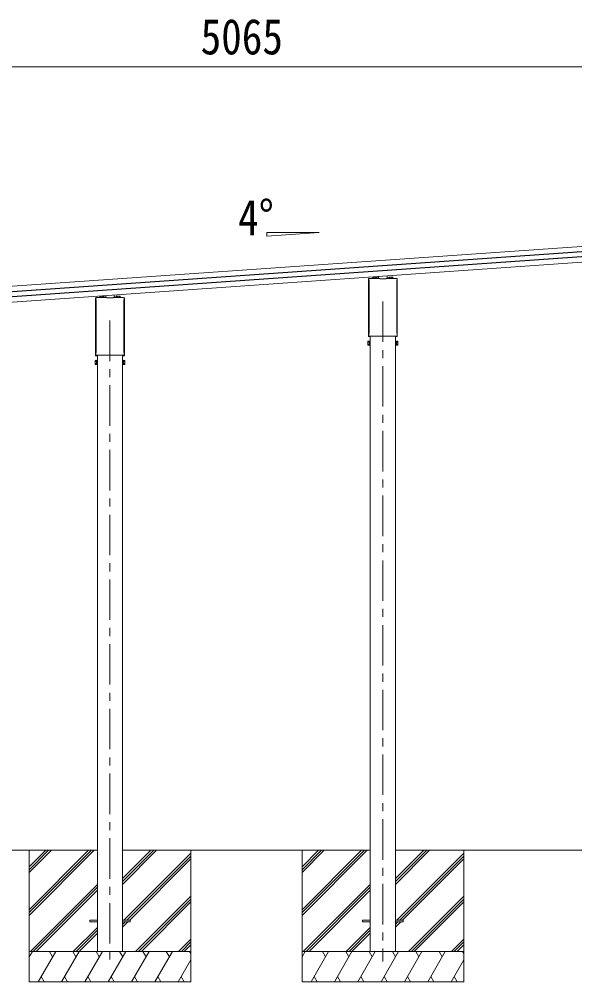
# Model space of a CAD drawing. Units: millimetres at full size, sheet at 1:40; details may follow other scales. Extents: x -11243 to 11243, y -7760 to 7760.
# Drawn here: x 4374 to 7122, y -5372 to -613 of the extents above; entities that cross this region are included whole.
import ezdxf
from ezdxf.enums import TextEntityAlignment as Align

# ---------------------------------------------------------------- set-up
doc = ezdxf.new("R2010")
doc.units = ezdxf.units.MM
doc.header["$LTSCALE"] = 40
doc.linetypes.add('CHAIN1', pattern=[8, 5, -1, 1, -1])
doc.layers.add('0-3_ELV2', color=4, linetype='Continuous', lineweight=9)
doc.layers.add('0-6_OTH_LINE', color=6, linetype='Continuous', lineweight=9)
doc.styles.add('ＭＳ ゴシック', font='')
doc.styles.get('ＭＳ ゴシック').set_extended_font_data('MS Gothic')

msp = doc.modelspace()

# ---------------------------------------------------------------- linework, layer by layer
at = {"layer": '0-3_ELV2'}
for p, q in [((3043.43, -2024.13), (7942.13, -1681.58)), ((3045.24, -2050.03), (7943.95, -1707.48)), ((3045.34, -2051.42), (7944.04, -1708.87)), ((5599.48, -1667.75), (5857.49, -1667.75)), ((5599.48, -1685.79), (5857.49, -1667.75)), ((5599.48, -1667.75), (5599.48, -1685.79)), ((3046.97, -2074.65), (7945.67, -1732.1)), ((3047.06, -2076.06), (7945.77, -1733.51)), ((3048.87, -2101.94), (7947.58, -1759.39)), ((6102.16, -1895.79), (6104.56, -1895.67)), ((6102.16, -1895.79), (6102.16, -2182.18)), ((6102.9, -1903.78), (6102.9, -1899.03)), ((6107.15, -1894.78), (6157.15, -1894.78)), ((6121.38, -1894.78), (6123.34, -1894.68)), ((6124.65, -1888.88), (6123.34, -1889.64)), ((6123.34, -1894.78), (6123.34, -1889.64)), ((6124.65, -1888.88), (6141.65, -1888.88)), ((6128.24, -1894.78), (6128.24, -1889.64)), ((6138.06, -1894.78), (6138.06, -1889.64)), ((6141.65, -1888.88), (6142.97, -1889.64)), ((6142.97, -1894.78), (6142.97, -1889.64)), ((6142.97, -1893.65), (6151.16, -1893.22)), ((6151.16, -1894.78), (6151.16, -1893.22)), ((6152.15, -1894.78), (6152.15, -1884.94)), ((6157.65, -1896.78), (6157.65, -1895.28)), ((6188.65, -1896.78), (6157.65, -1896.78)), ((6188.65, -1895.28), (6188.65, -1896.78)), ((6189.15, -1894.78), (6239.15, -1894.78)), ((6194.15, -1894.78), (6194.15, -1882)), ((6203.34, -1893.65), (6195.15, -1893.22)), ((6195.15, -1894.78), (6195.15, -1893.22)), ((6204.65, -1888.88), (6203.34, -1889.64)), ((6203.34, -1894.78), (6203.34, -1889.64)), ((6221.65, -1888.88), (6204.65, -1888.88)), ((6208.24, -1894.78), (6208.24, -1889.64)), ((6218.06, -1894.78), (6218.06, -1889.64)), ((6221.65, -1888.88), (6222.97, -1889.64)), ((6222.97, -1894.78), (6222.97, -1889.64)), ((6224.93, -1894.78), (6222.97, -1894.68)), ((6244.14, -1895.79), (6241.74, -1895.67)), ((6243.4, -1899.03), (6243.4, -1903.78)), ((6244.15, -1895.79), (6244.15, -2182.18)), ((6104.69, -1907.25), (6104.69, -1907.25)), ((6104.9, -1907.66), (6104.9, -2164.41)), ((6241.4, -2164.41), (6241.4, -1907.66)), ((6241.61, -1907.25), (6241.61, -1907.25)), ((4752.16, -1990.19), (4752.16, -2276.58)), ((4752.17, -1990.19), (4754.57, -1990.07)), ((4752.91, -1998.18), (4752.91, -1993.43)), ((4757.16, -1989.18), (4807.16, -1989.18)), ((4771.38, -1989.18), (4773.34, -1989.08)), ((4774.66, -1983.28), (4773.34, -1984.04)), ((4773.34, -1989.18), (4773.34, -1984.04)), ((4774.66, -1983.28), (4791.66, -1983.28)), ((4778.25, -1989.18), (4778.25, -1984.04)), ((4788.07, -1989.18), (4788.07, -1984.04)), ((4791.66, -1983.28), (4792.97, -1984.04)), ((4792.97, -1989.18), (4792.97, -1984.04)), ((4792.97, -1988.05), (4801.16, -1987.62)), ((4801.16, -1989.18), (4801.16, -1987.62)), ((4802.16, -1989.18), (4802.16, -1979.34)), ((4807.66, -1991.18), (4807.66, -1989.68)), ((4838.66, -1991.18), (4807.66, -1991.18)), ((4838.66, -1989.68), (4838.66, -1991.18)), ((4839.16, -1989.18), (4889.16, -1989.18)), ((4844.16, -1989.18), (4844.16, -1976.4)), ((4853.34, -1988.05), (4845.15, -1987.62)), ((4845.15, -1989.18), (4845.15, -1987.62)), ((4854.66, -1983.28), (4853.34, -1984.04)), ((4853.34, -1989.18), (4853.34, -1984.04)), ((4871.66, -1983.28), (4854.66, -1983.28)), ((4858.25, -1989.18), (4858.25, -1984.04)), ((4868.07, -1989.18), (4868.07, -1984.04)), ((4871.66, -1983.28), (4872.97, -1984.04)), ((4872.97, -1989.18), (4872.97, -1984.04)), ((4874.93, -1989.18), (4872.97, -1989.08)), ((4894.15, -1990.19), (4891.75, -1990.07)), ((4893.41, -1993.43), (4893.41, -1998.18)), ((4894.15, -1990.19), (4894.15, -2276.58)), ((4754.7, -2001.65), (4754.7, -2001.65)), ((4754.91, -2002.06), (4754.91, -2258.81)), ((4891.41, -2258.81), (4891.41, -2002.06)), ((4891.62, -2001.65), (4891.62, -2001.65)), ((6102.9, -2176.28), (6102.9, -2168.28)), ((6104.6, -2179.68), (6104.6, -2179.68)), ((6104.69, -2164.82), (6104.69, -2164.82)), ((6104.9, -2179.78), (6104.88, -2179.78)), ((6104.9, -2179.78), (6241.4, -2179.78)), ((6110.65, -2179.78), (6110.65, -5222.49)), ((6235.65, -2179.78), (6235.65, -5222.49)), ((6241.42, -2179.78), (6241.4, -2179.78)), ((6241.61, -2164.82), (6241.61, -2164.82)), ((6243.4, -2168.28), (6243.4, -2176.28)), ((6099.15, -2207.18), (6099.91, -2205.87)), ((6099.15, -2207.18), (6099.15, -2224.18)), ((6099.15, -2224.18), (6099.91, -2225.5)), ((6106.15, -2205.87), (6099.91, -2205.87)), ((6106.15, -2210.78), (6099.91, -2210.78)), ((6106.15, -2220.59), (6099.91, -2220.59)), ((6106.15, -2225.5), (6099.91, -2225.5)), ((6106.15, -2225.5), (6106.15, -2205.87)), ((6106.15, -2206.48), (6108.65, -2206.48)), ((6108.65, -2224.88), (6106.15, -2224.88)), ((6235.65, -2226.18), (6237.65, -2226.18)), ((6240.15, -2206.48), (6237.65, -2206.48)), ((6237.65, -2224.88), (6240.15, -2224.88)), ((6240.15, -2225.5), (6240.15, -2205.87)), ((6240.15, -2205.87), (6246.39, -2205.87)), ((6240.15, -2210.78), (6246.39, -2210.78)), ((6240.15, -2220.59), (6246.39, -2220.59)), ((6240.15, -2225.5), (6246.39, -2225.5)), ((6247.15, -2207.18), (6246.39, -2205.87)), ((6247.15, -2224.18), (6246.39, -2225.5)), ((6247.15, -2207.18), (6247.15, -2224.18)), ((4752.91, -2270.68), (4752.91, -2262.68)), ((4754.61, -2274.08), (4754.61, -2274.08)), ((4754.7, -2259.22), (4754.7, -2259.22)), ((4754.91, -2274.18), (4754.89, -2274.18)), ((4754.91, -2274.18), (4891.41, -2274.18)), ((4760.66, -2274.18), (4760.66, -5222.49)), ((4885.66, -2274.18), (4885.66, -5222.49)), ((4891.43, -2274.18), (4891.41, -2274.18)), ((4891.62, -2259.22), (4891.62, -2259.22)), ((4893.41, -2262.68), (4893.41, -2270.68)), ((4749.16, -2301.58), (4749.92, -2300.27)), ((4749.16, -2301.58), (4749.16, -2318.58)), ((4749.16, -2318.58), (4749.92, -2319.9)), ((4756.16, -2300.27), (4749.92, -2300.27)), ((4756.16, -2305.18), (4749.92, -2305.18)), ((4756.16, -2314.99), (4749.92, -2314.99)), ((4756.16, -2319.9), (4749.92, -2319.9)), ((4756.16, -2319.9), (4756.16, -2300.27)), ((4756.16, -2300.88), (4758.66, -2300.88)), ((4758.66, -2319.28), (4756.16, -2319.28)), ((4885.66, -2320.58), (4887.66, -2320.58)), ((4890.16, -2300.88), (4887.66, -2300.88)), ((4887.66, -2319.28), (4890.16, -2319.28)), ((4890.16, -2319.9), (4890.16, -2300.27)), ((4890.16, -2300.27), (4896.4, -2300.27)), ((4890.16, -2305.18), (4896.4, -2305.18)), ((4890.16, -2314.99), (4896.4, -2314.99)), ((4890.16, -2319.9), (4896.4, -2319.9)), ((4897.16, -2301.58), (4896.4, -2300.27)), ((4897.16, -2318.58), (4896.4, -2319.9)), ((4897.16, -2301.58), (4897.16, -2318.58)), ((4723.16, -5067.99), (4760.66, -5067.99)), ((4723.16, -5067.99), (4723.16, -5076.99)), ((4723.16, -5076.99), (4760.66, -5076.99)), ((4885.66, -5067.99), (4923.16, -5067.99)), ((4885.66, -5076.99), (4923.16, -5076.99)), ((4923.16, -5067.99), (4923.16, -5076.99)), ((6073.15, -5067.99), (6110.65, -5067.99)), ((6073.15, -5067.99), (6073.15, -5076.99)), ((6073.15, -5076.99), (6110.65, -5076.99)), ((6235.65, -5067.99), (6273.15, -5067.99)), ((6235.65, -5076.99), (6273.15, -5076.99)), ((6273.15, -5067.99), (6273.15, -5076.99))]:
    msp.add_line(p, q, dxfattribs=at)
at = {"layer": '0-3_ELV2', "color": 5, "linetype": 'CHAIN1'}
for p, q in [((6173.15, -2008.86), (6173.15, -5273.1)), ((4823.16, -2103.26), (4823.16, -5273.1))]:
    msp.add_line(p, q, dxfattribs=at)
at = {"layer": '0-3_ELV2', "color": 7}
for p, q in [((3535.66, -4722.49), (4760.66, -4722.49)), ((4423.16, -4722.49), (4423.16, -5372.49)), ((4423.16, -5016.66), (4717.34, -4722.49)), ((4423.16, -5030.8), (4731.48, -4722.49)), ((4423.16, -5044.95), (4745.62, -4722.49)), ((4423.16, -4832.82), (4533.49, -4722.49)), ((4423.16, -4818.67), (4519.35, -4722.49)), ((4423.16, -4804.53), (4505.2, -4722.49)), ((4885.66, -4890.82), (5053.99, -4722.49)), ((4885.66, -4876.67), (5039.85, -4722.49)), ((4885.66, -4862.53), (5025.7, -4722.49)), ((4885.66, -4722.49), (6110.65, -4722.49)), ((4892.33, -5067.99), (5223.16, -4737.17)), ((4906.48, -5067.99), (5223.16, -4751.31)), ((5223.16, -4722.49), (5223.16, -5372.49)), ((5773.15, -4722.49), (5773.15, -5372.49)), ((5773.15, -5016.66), (6067.33, -4722.49)), ((5773.15, -5030.8), (6081.47, -4722.49)), ((5773.15, -5044.95), (6095.62, -4722.49)), ((5773.15, -4832.82), (5883.48, -4722.49)), ((5773.15, -4818.67), (5869.34, -4722.49)), ((5773.15, -4804.53), (5855.2, -4722.49)), ((6235.65, -4890.82), (6403.98, -4722.49)), ((6235.65, -4876.67), (6389.84, -4722.49)), ((6235.65, -4862.53), (6375.7, -4722.49)), ((6235.65, -4722.49), (7460.66, -4722.49)), ((6242.33, -5067.99), (6573.15, -4737.17)), ((6256.47, -5067.99), (6573.15, -4751.31)), ((6573.15, -4722.49), (6573.15, -5372.49)), ((4920.62, -5067.99), (5223.16, -4765.45)), ((6270.61, -5067.99), (6573.15, -4765.45)), ((4429.47, -5222.49), (4760.66, -4891.3)), ((5779.46, -5222.49), (6110.65, -4891.3)), ((4443.61, -5222.49), (4760.66, -4905.44)), ((4457.75, -5222.49), (4760.66, -4919.58)), ((4949.97, -5222.49), (5223.16, -4949.3)), ((5793.6, -5222.49), (6110.65, -4905.44)), ((5807.75, -5222.49), (6110.65, -4919.58)), ((6299.96, -5222.49), (6573.15, -4949.3)), ((4964.11, -5222.49), (5223.16, -4963.44)), ((4978.25, -5222.49), (5223.16, -4977.58)), ((6314.1, -5222.49), (6573.15, -4963.44)), ((6328.25, -5222.49), (6573.15, -4977.58)), ((4885.66, -5102.95), (4911.62, -5076.99)), ((4885.66, -5088.8), (4897.48, -5076.99)), ((6235.65, -5102.95), (6261.61, -5076.99)), ((6235.65, -5088.8), (6247.47, -5076.99)), ((4760.66, -5103.43), (4641.6, -5222.49)), ((4655.74, -5222.49), (4760.66, -5117.57)), ((4669.88, -5222.49), (4760.66, -5131.71)), ((6110.65, -5103.43), (5991.59, -5222.49)), ((6005.74, -5222.49), (6110.65, -5117.57)), ((6019.88, -5222.49), (6110.65, -5131.71)), ((5162.1, -5222.49), (5223.16, -5161.43)), ((5176.24, -5222.49), (5223.16, -5175.57)), ((6512.09, -5222.49), (6573.15, -5161.43)), ((6526.24, -5222.49), (6573.15, -5175.57)), ((5223.16, -5222.49), (4423.16, -5222.49)), ((4423.16, -5249.99), (4439.04, -5222.49)), ((4467.9, -5372.49), (4554.51, -5222.49)), ((4539.51, -5248.47), (4524.51, -5222.48)), ((4583.37, -5372.48), (4669.98, -5222.49)), ((4654.98, -5248.47), (4639.97, -5222.49)), ((4698.84, -5372.49), (4785.45, -5222.49)), ((4770.45, -5248.47), (4755.44, -5222.49)), ((4814.31, -5372.49), (4900.92, -5222.49)), ((4885.92, -5248.47), (4870.92, -5222.48)), ((4929.78, -5372.49), (5016.39, -5222.49)), ((5001.39, -5248.47), (4986.39, -5222.49)), ((5045.25, -5372.49), (5131.86, -5222.49)), ((5101.86, -5222.49), (5116.86, -5248.47)), ((5190.38, -5222.49), (5223.16, -5189.71)), ((5217.33, -5222.49), (5223.16, -5232.59)), ((6573.15, -5222.49), (5773.15, -5222.49)), ((5773.15, -5249.99), (5789.03, -5222.49)), ((5817.9, -5372.49), (5904.5, -5222.49)), ((5889.5, -5248.47), (5874.5, -5222.48)), ((5933.37, -5372.48), (6019.97, -5222.49)), ((6004.97, -5248.47), (5989.97, -5222.49)), ((6048.84, -5372.49), (6135.44, -5222.49)), ((6120.44, -5248.47), (6105.44, -5222.49)), ((6164.31, -5372.49), (6250.91, -5222.49)), ((6235.91, -5248.47), (6220.91, -5222.48)), ((6279.78, -5372.49), (6366.38, -5222.49)), ((6351.38, -5248.47), (6336.38, -5222.49)), ((6395.25, -5372.49), (6481.85, -5222.49)), ((6451.85, -5222.49), (6466.85, -5248.47)), ((6540.38, -5222.49), (6573.15, -5189.71)), ((6567.32, -5222.49), (6573.15, -5232.59)), ((5160.72, -5372.49), (5223.16, -5264.35)), ((6510.72, -5372.49), (6573.15, -5264.35)), ((4423.16, -5372.49), (5223.16, -5372.49)), ((4482.9, -5346.51), (4497.9, -5372.49)), ((4598.37, -5346.51), (4613.37, -5372.48)), ((4713.84, -5346.5), (4728.84, -5372.49)), ((4829.31, -5346.51), (4844.31, -5372.49)), ((4944.78, -5346.51), (4959.78, -5372.49)), ((5060.25, -5346.51), (5075.25, -5372.49)), ((5175.72, -5346.51), (5190.72, -5372.49)), ((5773.15, -5372.49), (6573.15, -5372.49)), ((5832.9, -5346.51), (5847.9, -5372.49)), ((5948.37, -5346.51), (5963.37, -5372.48)), ((6063.84, -5346.5), (6078.84, -5372.49)), ((6179.31, -5346.51), (6194.31, -5372.49)), ((6294.78, -5346.51), (6309.78, -5372.49)), ((6410.25, -5346.51), (6425.25, -5372.49)), ((6525.72, -5346.51), (6540.72, -5372.49))]:
    msp.add_line(p, q, dxfattribs=at)
at = {"layer": '0-3_ELV2'}
for points in [[(6106.15, -2179.78), (6106.15, -2180.18), (6108.15, -2180.54), (6108.15, -2182.68), (6102.66, -2182.68)], [(6104.71, -2179.75), (6104.66, -2179.72), (6104.6, -2179.68)], [(6104.88, -2179.78), (6104.72, -2179.75), (6104.71, -2179.75)], [(6240.15, -2179.78), (6240.15, -2180.18), (6238.15, -2180.54), (6238.15, -2182.68), (6243.65, -2182.68)], [(6241.59, -2179.75), (6241.43, -2179.78), (6241.42, -2179.78)], [(6241.7, -2179.68), (6241.7, -2179.68), (6241.59, -2179.75)], [(6237.65, -2226.18), (6237.65, -2205.18), (6235.65, -2205.18)], [(4756.16, -2274.18), (4756.16, -2274.58), (4758.16, -2274.94), (4758.16, -2277.08), (4752.66, -2277.08)], [(4754.72, -2274.15), (4754.66, -2274.12), (4754.61, -2274.08)], [(4754.89, -2274.18), (4754.73, -2274.15), (4754.72, -2274.15)], [(4890.16, -2274.18), (4890.16, -2274.58), (4888.16, -2274.94), (4888.16, -2277.08), (4893.65, -2277.08)], [(4891.6, -2274.15), (4891.44, -2274.18), (4891.43, -2274.18)], [(4891.71, -2274.08), (4891.71, -2274.08), (4891.6, -2274.15)], [(4887.66, -2320.58), (4887.66, -2299.58), (4885.66, -2299.58)]]:
    msp.add_lwpolyline(points, dxfattribs=at)
for points in [[(6108.65, -2226.18), (6108.65, -2205.18), (6110.65, -2205.18), (6110.65, -2226.18)], [(4758.66, -2320.58), (4758.66, -2299.58), (4760.66, -2299.58), (4760.66, -2320.58)]]:
    msp.add_lwpolyline(points, close=True, dxfattribs=at)
for centre, radius, start, end in [((6107.15, -1899.03), 4.25, 90, 180), ((6125.79, -1893.23), 4.34, 55.61572, 124.38421), ((6133.15, -1905.12), 16.24, 72.41201, 107.58792), ((6140.51, -1893.23), 4.34, 55.61572, 124.38421), ((6205.79, -1893.23), 4.34, 55.61579, 124.38428), ((6213.15, -1905.12), 16.24, 72.41208, 107.58799), ((6220.51, -1893.23), 4.34, 55.61579, 124.38428), ((6239.15, -1899.03), 4.25, 0, 90), ((6107.15, -1903.78), 4.25, 180, 234.62358), ((6104.4, -1907.66), 0.5, 0.0463, 54.58271), ((6241.9, -1907.66), 0.5, 125.41729, 179.9537), ((6239.15, -1903.78), 4.25, 305.37642, 0), ((4757.16, -1993.43), 4.25, 90, 180), ((4757.16, -1998.18), 4.25, 180, 234.62358), ((4775.8, -1987.63), 4.34, 55.61572, 124.38421), ((4783.16, -1999.53), 16.24, 72.41201, 107.58792), ((4790.52, -1987.63), 4.34, 55.61572, 124.38421), ((4855.8, -1987.63), 4.34, 55.61579, 124.38428), ((4863.16, -1999.53), 16.24, 72.41208, 107.58799), ((4870.52, -1987.63), 4.34, 55.61579, 124.38428), ((4889.16, -1993.43), 4.25, 0, 90), ((4889.16, -1998.18), 4.25, 305.37642, 0), ((4754.41, -2002.06), 0.5, 0.0463, 54.58271), ((4891.91, -2002.06), 0.5, 125.41729, 179.9537), ((6102.66, -2182.18), 0.5, 180, 270), ((6107.15, -2168.28), 4.25, 125.37642, 180), ((6107.15, -2176.28), 4.25, 180, 233.11111), ((6104.4, -2164.41), 0.5, 305.4181, 359.95288), ((6241.9, -2164.41), 0.5, 180.04713, 234.58188), ((6239.15, -2168.28), 4.25, 0, 54.62358), ((6239.15, -2176.28), 4.25, 306.88889, 0), ((6243.65, -2182.18), 0.5, 270, 0), ((6103.5, -2208.32), 4.34, 145.61575, 214.38425), ((6115.39, -2215.68), 16.24, 162.41205, 197.58795), ((6103.5, -2223.05), 4.34, 145.61575, 214.38425), ((6230.91, -2215.68), 16.24, 342.41205, 17.58795), ((6242.81, -2208.32), 4.34, 325.61575, 34.38425), ((6242.81, -2223.05), 4.34, 325.61575, 34.38425), ((4752.66, -2276.58), 0.5, 180, 270), ((4757.16, -2262.68), 4.25, 125.37642, 180), ((4757.16, -2270.68), 4.25, 180, 233.11111), ((4754.41, -2258.81), 0.5, 305.4181, 359.95288), ((4891.91, -2258.81), 0.5, 180.04713, 234.58188), ((4889.16, -2262.68), 4.25, 0, 54.62358), ((4889.16, -2270.68), 4.25, 306.88889, 0), ((4893.65, -2276.58), 0.5, 270, 0), ((4753.5, -2302.72), 4.34, 145.61575, 214.38425), ((4753.5, -2317.45), 4.34, 145.61575, 214.38425), ((4765.4, -2310.08), 16.24, 162.41205, 197.58795), ((4892.81, -2302.72), 4.34, 325.61575, 34.38425), ((4880.92, -2310.08), 16.24, 342.41205, 17.58795), ((4892.81, -2317.45), 4.34, 325.61575, 34.38425)]:
    msp.add_arc(centre, radius, start, end, dxfattribs=at)
for centre, major_axis, ratio, start_param, end_param in [((6157.21, -1895.22), (0.481, -0.181), 0.828259, 1.9947436, 1.996569), ((6157.15, -1895.28), (0.354, 0.354), 0.999467, 5.4996506, 7.06672), ((6157.21, -1895.22), (-0.181, 0.481), 0.828259, 4.2866163, 4.2884417), ((6189.15, -1895.28), (0.354, -0.354), 0.999467, 2.358058, 3.9251274), ((6189.09, -1895.22), (0.181, 0.481), 0.828259, 1.9947436, 1.996569), ((6189.09, -1895.22), (0.481, 0.181), 0.828259, 1.1450236, 1.146849), ((4807.22, -1989.62), (0.481, -0.181), 0.828259, 1.9947436, 1.996569), ((4807.16, -1989.68), (0.354, 0.354), 0.999467, 5.4996506, 7.06672), ((4807.22, -1989.62), (-0.181, 0.481), 0.828259, 4.2866163, 4.2884417), ((4839.16, -1989.68), (0.354, -0.354), 0.999467, 2.358058, 3.9251274), ((4839.1, -1989.62), (0.181, 0.481), 0.828259, 1.9947436, 1.996569), ((4839.1, -1989.62), (0.481, 0.181), 0.828259, 1.1450236, 1.146849)]:
    msp.add_ellipse(centre, major_axis=major_axis, ratio=ratio, start_param=start_param, end_param=end_param, dxfattribs=at)
at = {"layer": '0-6_OTH_LINE'}
msp.add_line((8004.16, -848.11), (2939.16, -848.11), dxfattribs=at)

# ---------------------------------------------------------------- texts
at = {"layer": '0-3_ELV2', "color": 7, "style": 'ＭＳ ゴシック', "width": 0.85}
for s, p in [('5065', (5271.66, -840.11)), ('4°', (5456.81, -1734.15))]:
    msp.add_text(s, height=176, dxfattribs=at).set_placement(p, align=Align.BOTTOM_LEFT)

doc.saveas('drawing.dxf')
